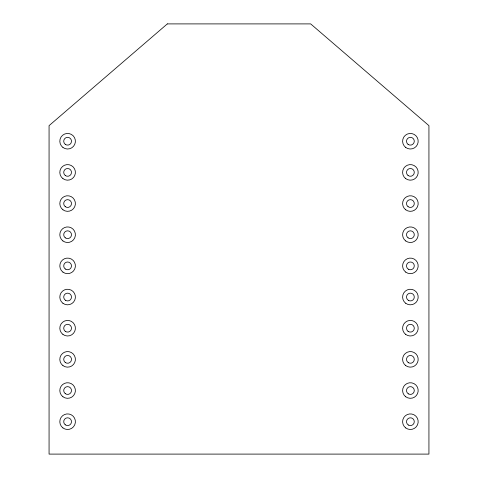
<?xml version="1.0" encoding="UTF-8"?>
<svg xmlns="http://www.w3.org/2000/svg" width="478" height="478" viewBox="0 0 478 478"><rect width="100%" height="100%" fill="white"/><g stroke="black" fill="none" stroke-linecap="round" stroke-linejoin="round"><path stroke-width="0.72" d="M167.324 23.9L49.067 125.648L49.067 454.1L428.933 454.1L428.933 125.648L310.676 23.9L167.324 23.9M405.738 147.469A7.791 7.791 0 0 0 418.13 142.139A7.791 7.791 0 0 0 407.316 134.073A7.791 7.791 0 0 0 405.738 147.469M408.063 144.35A3.896 3.896 0 0 0 414.265 141.685A3.896 3.896 0 0 0 408.857 137.646A3.896 3.896 0 0 0 408.063 144.35M405.738 178.635A7.791 7.791 0 0 0 418.13 173.299A7.791 7.791 0 0 0 407.316 165.233A7.791 7.791 0 0 0 405.738 178.635M408.063 175.51A3.896 3.896 0 0 0 414.265 172.845A3.896 3.896 0 0 0 408.857 168.812A3.896 3.896 0 0 0 408.063 175.51M405.738 209.794A7.791 7.791 0 0 0 418.13 204.465A7.791 7.791 0 0 0 407.316 196.398A7.791 7.791 0 0 0 405.738 209.794M408.063 206.675A3.896 3.896 0 0 0 414.265 204.01A3.896 3.896 0 0 0 408.857 199.971A3.896 3.896 0 0 0 408.063 206.675M405.738 240.96A7.791 7.791 0 0 0 418.13 235.624A7.791 7.791 0 0 0 407.316 227.558A7.791 7.791 0 0 0 405.738 240.96M408.063 237.835A3.896 3.896 0 0 0 414.265 235.17A3.896 3.896 0 0 0 408.857 231.137A3.896 3.896 0 0 0 408.063 237.835M405.738 272.119A7.791 7.791 0 0 0 418.13 266.79A7.791 7.791 0 0 0 407.316 258.723A7.791 7.791 0 0 0 405.738 272.119M408.445 269.251A3.896 3.896 0 0 0 414.289 265.876A3.896 3.896 0 0 0 408.445 262.506A3.896 3.896 0 0 0 408.445 269.251M405.738 303.285A7.791 7.791 0 0 0 418.13 297.949A7.791 7.791 0 0 0 407.316 289.883A7.791 7.791 0 0 0 405.738 303.285M408.445 300.411A3.896 3.896 0 0 0 414.289 297.041A3.896 3.896 0 0 0 408.445 293.665A3.896 3.896 0 0 0 408.445 300.411M405.738 334.445A7.791 7.791 0 0 0 418.13 329.115A7.791 7.791 0 0 0 407.316 321.049A7.791 7.791 0 0 0 405.738 334.445M408.063 331.326A3.896 3.896 0 0 0 414.265 328.661A3.896 3.896 0 0 0 408.857 324.628A3.896 3.896 0 0 0 408.063 331.326M405.738 365.61A7.791 7.791 0 0 0 418.13 360.281A7.791 7.791 0 0 0 407.316 352.208A7.791 7.791 0 0 0 405.738 365.61M408.445 362.736A3.896 3.896 0 0 0 414.289 359.366A3.896 3.896 0 0 0 408.445 355.99A3.896 3.896 0 0 0 408.445 362.736M405.738 396.77A7.791 7.791 0 0 0 418.13 391.44A7.791 7.791 0 0 0 407.316 383.374A7.791 7.791 0 0 0 405.738 396.77M408.445 393.902A3.896 3.896 0 0 0 414.289 390.526A3.896 3.896 0 0 0 408.445 387.156A3.896 3.896 0 0 0 408.445 393.902M405.738 427.935A7.791 7.791 0 0 0 418.13 422.606A7.791 7.791 0 0 0 407.316 414.534A7.791 7.791 0 0 0 405.738 427.935M408.445 425.062A3.896 3.896 0 0 0 414.289 421.692A3.896 3.896 0 0 0 408.445 418.316A3.896 3.896 0 0 0 408.445 425.062M62.947 427.935A7.791 7.791 0 0 0 75.345 422.606A7.791 7.791 0 0 0 64.524 414.534A7.791 7.791 0 0 0 62.947 427.935M65.277 424.811A3.896 3.896 0 0 0 71.473 422.146A3.896 3.896 0 0 0 66.066 418.113A3.896 3.896 0 0 0 65.277 424.811M62.947 396.77A7.791 7.791 0 0 0 75.345 391.44A7.791 7.791 0 0 0 64.524 383.374A7.791 7.791 0 0 0 62.947 396.77M65.277 393.651A3.896 3.896 0 0 0 71.473 390.986A3.896 3.896 0 0 0 66.066 386.953A3.896 3.896 0 0 0 65.277 393.651M62.947 365.61A7.791 7.791 0 0 0 75.345 360.281A7.791 7.791 0 0 0 64.524 352.208A7.791 7.791 0 0 0 62.947 365.61M65.277 362.485A3.896 3.896 0 0 0 71.473 359.82A3.896 3.896 0 0 0 66.066 355.787A3.896 3.896 0 0 0 65.277 362.485M62.947 334.445A7.791 7.791 0 0 0 75.345 329.115A7.791 7.791 0 0 0 64.524 321.049A7.791 7.791 0 0 0 62.947 334.445M65.277 331.326A3.896 3.896 0 0 0 71.473 328.661A3.896 3.896 0 0 0 66.066 324.628A3.896 3.896 0 0 0 65.277 331.326M62.947 303.285A7.791 7.791 0 0 0 75.345 297.949A7.791 7.791 0 0 0 64.524 289.883A7.791 7.791 0 0 0 62.947 303.285M65.659 300.411A3.896 3.896 0 0 0 71.503 297.041A3.896 3.896 0 0 0 65.659 293.665A3.896 3.896 0 0 0 65.659 300.411M62.947 272.119A7.791 7.791 0 0 0 75.345 266.79A7.791 7.791 0 0 0 64.524 258.723A7.791 7.791 0 0 0 62.947 272.119M65.277 269A3.896 3.896 0 0 0 71.473 266.336A3.896 3.896 0 0 0 66.066 262.303A3.896 3.896 0 0 0 65.277 269M62.947 240.96A7.791 7.791 0 0 0 75.345 235.624A7.791 7.791 0 0 0 64.524 227.558A7.791 7.791 0 0 0 62.947 240.96M65.277 237.835A3.896 3.896 0 0 0 71.473 235.17A3.896 3.896 0 0 0 66.066 231.137A3.896 3.896 0 0 0 65.277 237.835M62.947 209.794A7.791 7.791 0 0 0 75.345 204.465A7.791 7.791 0 0 0 64.524 196.398A7.791 7.791 0 0 0 62.947 209.794M65.277 206.675A3.896 3.896 0 0 0 71.473 204.01A3.896 3.896 0 0 0 66.066 199.971A3.896 3.896 0 0 0 65.277 206.675M62.947 178.635A7.791 7.791 0 0 0 75.345 173.299A7.791 7.791 0 0 0 64.524 165.233A7.791 7.791 0 0 0 62.947 178.635M65.277 175.51A3.896 3.896 0 0 0 71.473 172.845A3.896 3.896 0 0 0 66.066 168.812A3.896 3.896 0 0 0 65.277 175.51M62.947 147.469A7.791 7.791 0 0 0 75.345 142.139A7.791 7.791 0 0 0 64.524 134.073A7.791 7.791 0 0 0 62.947 147.469M65.277 144.35A3.896 3.896 0 0 0 71.473 141.685A3.896 3.896 0 0 0 66.066 137.646A3.896 3.896 0 0 0 65.277 144.35"/></g></svg>
